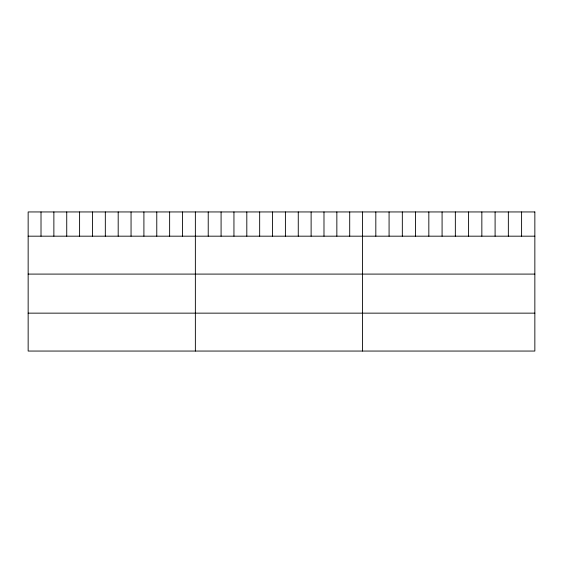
<?xml version="1.0" encoding="UTF-8"?>
<svg xmlns="http://www.w3.org/2000/svg" width="563" height="563" viewBox="0 0 563 563"><rect width="100%" height="100%" fill="white"/><g stroke="black" fill="none" stroke-linecap="round" stroke-linejoin="round"><path stroke-width="0.84" d="M28.15 236.179L534.85 236.179M28.15 274.09L534.85 274.09M28.15 313.148L534.85 313.148M521.598 211.948L521.598 236.179M508.347 211.948L508.347 236.179M495.095 211.948L495.095 236.179M481.844 211.948L481.844 236.179M468.592 211.948L468.592 236.179M455.34 211.948L455.34 236.179M442.082 211.948L442.082 236.179M428.83 211.948L428.83 236.179M415.578 211.948L415.578 236.179M402.327 211.948L402.327 236.179M389.075 211.948L389.075 236.179M375.824 211.948L375.824 236.179M362.572 211.948L362.572 351.052M349.707 211.948L349.707 236.179M336.85 211.948L336.85 236.179M323.985 211.948L323.985 236.179M311.121 211.948L311.121 236.179M298.263 211.948L298.263 236.179M285.399 211.948L285.399 236.179M272.534 211.948L272.534 236.179M259.67 211.948L259.67 236.179M246.812 211.948L246.812 236.179M233.948 211.948L233.948 236.179M221.083 211.948L221.083 236.179M208.226 211.948L208.226 236.179M195.361 211.948L195.361 351.052M182.496 211.948L182.496 236.179M169.639 211.948L169.639 236.179M156.774 211.948L156.774 236.179M143.91 211.948L143.91 236.179M131.052 211.948L131.052 236.179M118.188 211.948L118.188 236.179M105.323 211.948L105.323 236.179M92.459 211.948L92.459 236.179M79.601 211.948L79.601 236.179M66.737 211.948L66.737 236.179M53.872 211.948L53.872 236.179M41.015 211.948L41.015 236.179M534.85 211.948L28.15 211.948L28.15 351.052L534.85 351.052L534.85 211.948"/></g></svg>
